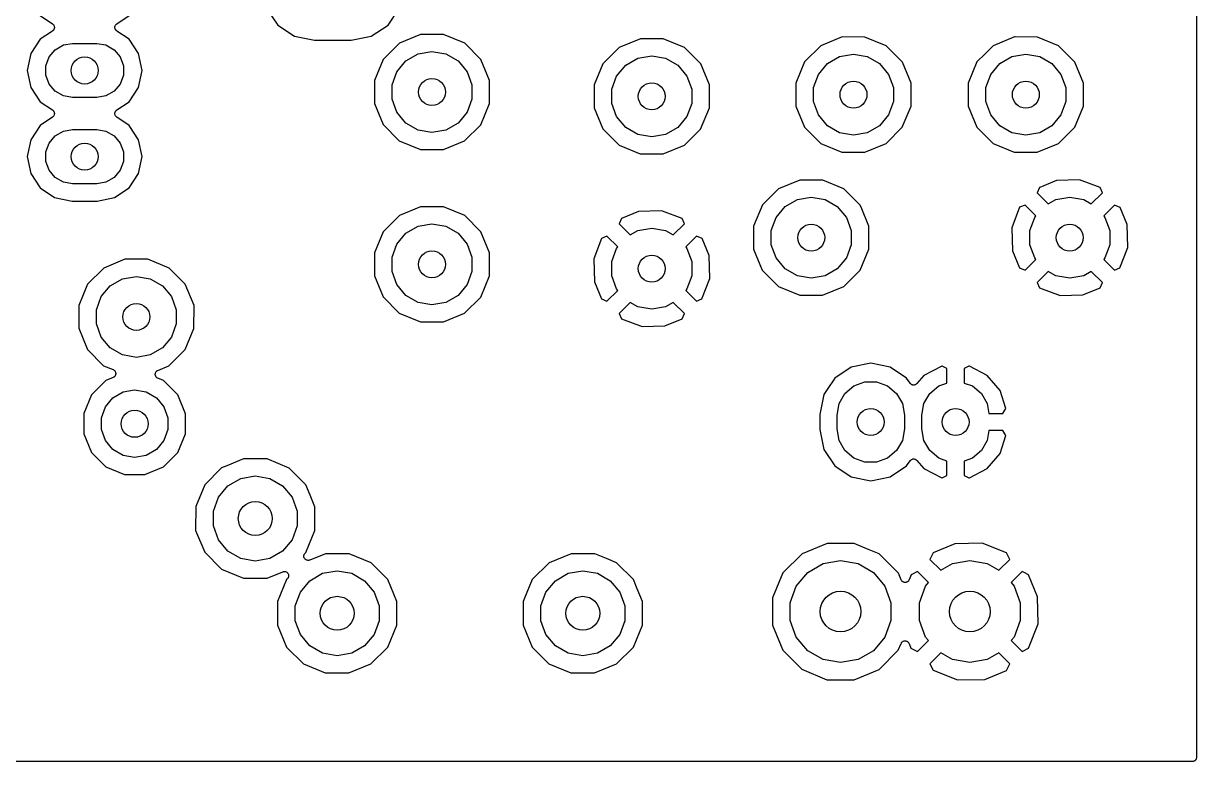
# Model space of a CAD drawing. Extents: x 74 to 224, y -146 to -46.
# Drawn here: x 138.33 to 172.9, y -145.59 to -123.84 of the extents above; entities that cross this region are included whole.
import ezdxf

# ---------------------------------------------------------------- set-up
doc = ezdxf.new("R2010")
doc.units = 0
doc.header["$MEASUREMENT"] = 0
doc.layers.add('BLACK', color=7, linetype='CONTINUOUS')

msp = doc.modelspace()

# ---------------------------------------------------------------- linework, layer by layer
at = {"layer": 'Black'}
for p, q in [((172.899, -97.103), (172.899, -145.467)), ((145.491, -123.391), (145.821, -123.885)), ((149.073, -123.885), (149.403, -123.391)), ((138.824, -123.605), (139.185, -123.846)), ((141.079, -123.846), (141.44, -123.605)), ((139.185, -124.058), (138.824, -124.299)), ((139.185, -123.846), (139.195, -123.856)), ((139.195, -124.048), (139.185, -124.058)), ((139.195, -123.856), (139.206, -123.864)), ((139.206, -124.04), (139.195, -124.048)), ((139.206, -123.864), (139.211, -123.871)), ((139.211, -124.033), (139.206, -124.04)), ((139.211, -123.871), (139.217, -123.877)), ((139.217, -124.027), (139.211, -124.033)), ((139.217, -123.877), (139.223, -123.889)), ((139.223, -124.015), (139.217, -124.027)), ((139.223, -123.889), (139.23, -123.901)), ((139.23, -124.003), (139.223, -124.015)), ((139.23, -123.901), (139.232, -123.909)), ((139.232, -123.995), (139.23, -124.003)), ((139.232, -123.909), (139.236, -123.916)), ((139.236, -123.988), (139.232, -123.995)), ((139.236, -123.916), (139.238, -123.93)), ((139.238, -123.974), (139.236, -123.988)), ((139.238, -123.93), (139.241, -123.944)), ((139.241, -123.96), (139.238, -123.974)), ((139.241, -123.944), (139.24, -123.952)), ((139.24, -123.952), (139.241, -123.96)), ((141.023, -123.944), (141.026, -123.93)), ((141.024, -123.952), (141.023, -123.944)), ((141.023, -123.96), (141.024, -123.952)), ((141.026, -123.974), (141.023, -123.96)), ((141.026, -123.93), (141.027, -123.916)), ((141.027, -123.988), (141.026, -123.974)), ((141.027, -123.916), (141.031, -123.909)), ((141.031, -123.995), (141.027, -123.988)), ((141.031, -123.909), (141.033, -123.901)), ((141.033, -124.003), (141.031, -123.995)), ((141.033, -123.901), (141.041, -123.889)), ((141.041, -124.015), (141.033, -124.003)), ((141.041, -123.889), (141.047, -123.877)), ((141.047, -124.027), (141.041, -124.015)), ((141.047, -123.877), (141.053, -123.871)), ((141.053, -124.033), (141.047, -124.027)), ((141.053, -123.871), (141.058, -123.864)), ((141.058, -124.04), (141.053, -124.033)), ((141.058, -123.864), (141.069, -123.856)), ((141.069, -124.048), (141.058, -124.04)), ((141.069, -123.856), (141.079, -123.846)), ((141.079, -124.058), (141.069, -124.048)), ((141.44, -124.299), (141.079, -124.058)), ((145.821, -123.885), (146.314, -124.215)), ((148.58, -124.215), (149.073, -123.885)), ((138.824, -124.299), (138.541, -124.722)), ((139.504, -124.47), (139.777, -124.422)), ((139.777, -124.422), (140.486, -124.422)), ((140.486, -124.422), (140.76, -124.47)), ((141.723, -124.722), (141.44, -124.299)), ((146.314, -124.215), (146.909, -124.333)), ((146.909, -124.333), (147.985, -124.333)), ((147.985, -124.333), (148.58, -124.215)), ((149.407, -124.416), (148.929, -124.894)), ((150.032, -124.158), (149.407, -124.416)), ((150.707, -124.159), (150.032, -124.158)), ((151.331, -124.418), (150.707, -124.159)), ((151.809, -124.896), (151.331, -124.418)), ((156.509, -124.285), (155.884, -124.543)), ((157.184, -124.286), (156.509, -124.285)), ((157.808, -124.545), (157.184, -124.286)), ((162.452, -124.234), (161.828, -124.492)), ((163.128, -124.235), (162.452, -124.234)), ((163.752, -124.494), (163.128, -124.235)), ((167.532, -124.234), (166.908, -124.492)), ((167.558, -124.234), (167.532, -124.234)), ((168.208, -124.235), (167.558, -124.234)), ((168.832, -124.494), (168.208, -124.235)), ((138.541, -124.722), (138.441, -125.222)), ((139.085, -124.822), (139.263, -124.609)), ((139.263, -124.609), (139.504, -124.47)), ((140.76, -124.47), (141, -124.609)), ((141, -124.609), (141.179, -124.822)), ((141.822, -125.222), (141.723, -124.722)), ((149.6, -124.941), (149.959, -124.734)), ((149.959, -124.734), (150.368, -124.662)), ((150.368, -124.662), (150.777, -124.734)), ((150.777, -124.734), (151.136, -124.941)), ((155.884, -124.543), (155.406, -125.021)), ((156.436, -124.861), (156.845, -124.789)), ((156.845, -124.789), (157.254, -124.861)), ((158.286, -125.023), (157.808, -124.545)), ((161.828, -124.492), (161.349, -124.97)), ((162.38, -124.81), (162.789, -124.738)), ((162.789, -124.738), (163.197, -124.81)), ((164.229, -124.972), (163.752, -124.494)), ((166.668, -124.732), (166.429, -124.97)), ((166.908, -124.492), (166.668, -124.732)), ((167.46, -124.81), (167.869, -124.738)), ((167.869, -124.738), (168.277, -124.81)), ((169.069, -124.731), (168.832, -124.494)), ((169.309, -124.972), (169.069, -124.731)), ((138.99, -125.083), (139.085, -124.822)), ((138.99, -125.361), (138.99, -125.083)), ((141.179, -124.822), (141.274, -125.083)), ((141.274, -125.083), (141.274, -125.361)), ((148.929, -124.894), (148.67, -125.518)), ((149.333, -125.259), (149.6, -124.941)), ((151.136, -124.941), (151.403, -125.259)), ((152.067, -125.521), (151.809, -124.896)), ((155.406, -125.021), (155.147, -125.645)), ((155.81, -125.386), (156.077, -125.068)), ((156.077, -125.068), (156.436, -124.861)), ((157.254, -124.861), (157.613, -125.068)), ((157.613, -125.068), (157.88, -125.386)), ((158.544, -125.648), (158.286, -125.023)), ((161.349, -124.97), (161.09, -125.594)), ((161.754, -125.336), (162.02, -125.018)), ((162.02, -125.018), (162.38, -124.81)), ((163.197, -124.81), (163.557, -125.018)), ((163.557, -125.018), (163.824, -125.336)), ((164.488, -125.597), (164.229, -124.972)), ((166.429, -124.97), (166.17, -125.594)), ((166.834, -125.336), (167.1, -125.018)), ((167.1, -125.018), (167.46, -124.81)), ((168.277, -124.81), (168.637, -125.018)), ((168.637, -125.018), (168.904, -125.336)), ((169.568, -125.597), (169.309, -124.972)), ((138.441, -125.222), (138.541, -125.722)), ((139.085, -125.622), (138.99, -125.361)), ((141.274, -125.361), (141.179, -125.622)), ((141.723, -125.722), (141.822, -125.222)), ((149.191, -125.649), (149.333, -125.259)), ((151.403, -125.259), (151.545, -125.649)), ((155.668, -125.776), (155.81, -125.386)), ((157.88, -125.386), (158.022, -125.776)), ((161.612, -125.726), (161.754, -125.336)), ((163.824, -125.336), (163.966, -125.726)), ((166.692, -125.726), (166.834, -125.336)), ((168.904, -125.336), (169.046, -125.726)), ((138.541, -125.722), (138.824, -126.145)), ((139.263, -125.835), (139.085, -125.622)), ((139.504, -125.974), (139.263, -125.835)), ((141, -125.835), (140.76, -125.974)), ((141.179, -125.622), (141, -125.835)), ((141.44, -126.145), (141.723, -125.722)), ((148.67, -125.518), (148.669, -126.193)), ((149.191, -126.065), (149.191, -125.649)), ((151.545, -125.649), (151.545, -126.065)), ((152.066, -126.196), (152.067, -125.521)), ((155.147, -125.645), (155.146, -126.32)), ((155.668, -126.192), (155.668, -125.776)), ((158.022, -125.776), (158.022, -126.192)), ((158.543, -126.323), (158.544, -125.648)), ((161.09, -125.594), (161.09, -126.27)), ((161.612, -126.141), (161.612, -125.726)), ((163.966, -125.726), (163.966, -126.141)), ((164.487, -126.273), (164.488, -125.597)), ((166.17, -125.594), (166.17, -126.27)), ((166.692, -126.141), (166.692, -125.726)), ((169.046, -125.726), (169.046, -126.141)), ((169.567, -126.273), (169.568, -125.597)), ((138.824, -126.145), (139.185, -126.386)), ((139.777, -126.022), (139.504, -125.974)), ((140.486, -126.022), (139.777, -126.022)), ((140.76, -125.974), (140.486, -126.022)), ((141.079, -126.386), (141.44, -126.145)), ((149.333, -126.455), (149.191, -126.065)), ((151.545, -126.065), (151.403, -126.455)), ((161.754, -126.531), (161.612, -126.141)), ((163.966, -126.141), (163.824, -126.531)), ((166.834, -126.531), (166.692, -126.141)), ((169.046, -126.141), (168.904, -126.531)), ((139.185, -126.386), (139.195, -126.396)), ((139.195, -126.396), (139.206, -126.404)), ((139.206, -126.404), (139.211, -126.411)), ((139.211, -126.411), (139.217, -126.417)), ((139.217, -126.417), (139.223, -126.429)), ((139.223, -126.429), (139.23, -126.441)), ((139.23, -126.441), (139.232, -126.449)), ((139.232, -126.449), (139.236, -126.456)), ((139.236, -126.528), (139.232, -126.535)), ((139.236, -126.456), (139.238, -126.47)), ((139.238, -126.514), (139.236, -126.528)), ((139.238, -126.47), (139.241, -126.484)), ((139.241, -126.5), (139.238, -126.514)), ((139.241, -126.484), (139.24, -126.492)), ((139.24, -126.492), (139.241, -126.5)), ((141.023, -126.484), (141.026, -126.47)), ((141.024, -126.492), (141.023, -126.484)), ((141.023, -126.5), (141.024, -126.492)), ((141.026, -126.514), (141.023, -126.5)), ((141.026, -126.47), (141.027, -126.456)), ((141.027, -126.528), (141.026, -126.514)), ((141.027, -126.456), (141.031, -126.449)), ((141.031, -126.535), (141.027, -126.528)), ((141.031, -126.449), (141.033, -126.441)), ((141.033, -126.441), (141.041, -126.429)), ((141.041, -126.429), (141.047, -126.417)), ((141.047, -126.417), (141.053, -126.411)), ((141.053, -126.411), (141.058, -126.404)), ((141.058, -126.404), (141.069, -126.396)), ((141.069, -126.396), (141.079, -126.386)), ((148.669, -126.193), (148.927, -126.818)), ((149.6, -126.773), (149.333, -126.455)), ((151.403, -126.455), (151.136, -126.773)), ((151.807, -126.82), (152.066, -126.196)), ((155.146, -126.32), (155.404, -126.945)), ((155.81, -126.582), (155.668, -126.192)), ((158.022, -126.192), (157.88, -126.582)), ((158.284, -126.947), (158.543, -126.323)), ((161.09, -126.27), (161.348, -126.894)), ((164.228, -126.897), (164.487, -126.273)), ((166.17, -126.27), (166.428, -126.894)), ((169.308, -126.897), (169.567, -126.273)), ((138.824, -126.839), (138.541, -127.262)), ((139.185, -126.598), (138.824, -126.839)), ((139.195, -126.588), (139.185, -126.598)), ((139.206, -126.58), (139.195, -126.588)), ((139.211, -126.573), (139.206, -126.58)), ((139.217, -126.567), (139.211, -126.573)), ((139.223, -126.555), (139.217, -126.567)), ((139.23, -126.543), (139.223, -126.555)), ((139.232, -126.535), (139.23, -126.543)), ((141.033, -126.543), (141.031, -126.535)), ((141.041, -126.555), (141.033, -126.543)), ((141.047, -126.567), (141.041, -126.555)), ((141.053, -126.573), (141.047, -126.567)), ((141.058, -126.58), (141.053, -126.573)), ((141.069, -126.588), (141.058, -126.58)), ((141.079, -126.598), (141.069, -126.588)), ((141.44, -126.839), (141.079, -126.598)), ((141.723, -127.262), (141.44, -126.839)), ((148.927, -126.818), (149.405, -127.296)), ((149.959, -126.98), (149.6, -126.773)), ((151.136, -126.773), (150.777, -126.98)), ((151.329, -127.298), (151.807, -126.82)), ((156.077, -126.9), (155.81, -126.582)), ((157.88, -126.582), (157.613, -126.9)), ((162.02, -126.849), (161.754, -126.531)), ((162.38, -127.056), (162.02, -126.849)), ((163.557, -126.849), (163.197, -127.056)), ((163.824, -126.531), (163.557, -126.849)), ((167.1, -126.849), (166.834, -126.531)), ((167.46, -127.056), (167.1, -126.849)), ((168.637, -126.849), (168.277, -127.056)), ((168.904, -126.531), (168.637, -126.849)), ((139.085, -127.362), (139.263, -127.149)), ((139.263, -127.149), (139.504, -127.01)), ((139.504, -127.01), (139.777, -126.962)), ((139.777, -126.962), (140.486, -126.962)), ((140.486, -126.962), (140.76, -127.01)), ((140.76, -127.01), (141, -127.149)), ((141, -127.149), (141.179, -127.362)), ((150.368, -127.052), (149.959, -126.98)), ((150.777, -126.98), (150.368, -127.052)), ((155.404, -126.945), (155.882, -127.423)), ((156.436, -127.107), (156.077, -126.9)), ((156.845, -127.179), (156.436, -127.107)), ((157.254, -127.107), (156.845, -127.179)), ((157.613, -126.9), (157.254, -127.107)), ((157.806, -127.425), (158.284, -126.947)), ((161.348, -126.894), (161.825, -127.372)), ((162.789, -127.128), (162.38, -127.056)), ((163.197, -127.056), (162.789, -127.128)), ((163.75, -127.374), (164.228, -126.897)), ((166.428, -126.894), (166.905, -127.372)), ((167.869, -127.128), (167.46, -127.056)), ((168.277, -127.056), (167.869, -127.128)), ((168.83, -127.374), (169.308, -126.897)), ((138.541, -127.262), (138.441, -127.762)), ((138.99, -127.623), (139.085, -127.362)), ((141.179, -127.362), (141.274, -127.623)), ((141.822, -127.762), (141.723, -127.262)), ((149.405, -127.296), (150.029, -127.555)), ((150.029, -127.555), (150.704, -127.556)), ((150.704, -127.556), (151.329, -127.298)), ((155.882, -127.423), (156.506, -127.682)), ((157.181, -127.683), (157.806, -127.425)), ((161.825, -127.372), (162.449, -127.632)), ((163.125, -127.632), (163.75, -127.374)), ((166.905, -127.372), (167.529, -127.632)), ((168.205, -127.632), (168.83, -127.374)), ((138.441, -127.762), (138.541, -128.262)), ((138.99, -127.901), (138.99, -127.623)), ((139.085, -128.162), (138.99, -127.901)), ((141.274, -127.901), (141.179, -128.162)), ((141.274, -127.623), (141.274, -127.901)), ((141.723, -128.262), (141.822, -127.762)), ((156.506, -127.682), (157.181, -127.683)), ((162.449, -127.632), (163.125, -127.632)), ((167.529, -127.632), (168.205, -127.632)), ((139.263, -128.375), (139.085, -128.162)), ((141.179, -128.162), (141, -128.375)), ((138.541, -128.262), (138.824, -128.685)), ((139.504, -128.514), (139.263, -128.375)), ((139.777, -128.562), (139.504, -128.514)), ((140.486, -128.562), (139.777, -128.562)), ((140.76, -128.514), (140.486, -128.562)), ((141, -128.375), (140.76, -128.514)), ((141.44, -128.685), (141.723, -128.262)), ((161.208, -128.451), (160.583, -128.709)), ((161.883, -128.451), (161.208, -128.451)), ((162.507, -128.71), (161.883, -128.451)), ((168.775, -128.462), (168.279, -128.667)), ((169.452, -128.442), (168.775, -128.462)), ((170.057, -128.672), (169.452, -128.442)), ((138.824, -128.685), (139.247, -128.968)), ((141.016, -128.968), (141.44, -128.685)), ((160.583, -128.709), (160.105, -129.186)), ((162.985, -129.189), (162.507, -128.71)), ((168.272, -128.67), (168.204, -128.83)), ((168.204, -128.83), (168.53, -129.156)), ((168.279, -128.667), (168.272, -128.67)), ((168.279, -128.667), (168.279, -128.667)), ((169.798, -129.156), (170.124, -128.83)), ((170.124, -128.83), (170.057, -128.672)), ((139.247, -128.968), (139.759, -129.07)), ((139.759, -129.07), (140.504, -129.07)), ((140.504, -129.07), (141.016, -128.968)), ((150.032, -129.238), (149.407, -129.496)), ((150.707, -129.239), (150.032, -129.238)), ((151.331, -129.498), (150.707, -129.239)), ((160.105, -129.186), (159.846, -129.81)), ((160.509, -129.552), (160.776, -129.234)), ((160.776, -129.234), (161.135, -129.027)), ((161.135, -129.027), (161.544, -128.954)), ((161.544, -128.954), (161.953, -129.027)), ((161.953, -129.027), (162.312, -129.234)), ((162.312, -129.234), (162.579, -129.552)), ((163.033, -129.305), (162.985, -129.189)), ((167.686, -129.256), (167.456, -129.861)), ((167.844, -129.189), (167.686, -129.256)), ((168.165, -129.509), (167.844, -129.189)), ((168.53, -129.156), (168.755, -129.027)), ((168.755, -129.027), (169.164, -128.954)), ((169.164, -128.954), (169.573, -129.027)), ((169.573, -129.027), (169.798, -129.156)), ((170.484, -129.189), (170.163, -129.509)), ((170.644, -129.257), (170.484, -129.189)), ((170.852, -129.761), (170.644, -129.257)), ((149.407, -129.496), (148.929, -129.974)), ((151.809, -129.976), (151.331, -129.498)), ((155.953, -129.584), (155.885, -129.744)), ((156.456, -129.376), (155.953, -129.584)), ((157.133, -129.356), (156.456, -129.376)), ((157.161, -129.367), (157.133, -129.356)), ((157.738, -129.586), (157.161, -129.367)), ((157.161, -129.367), (157.161, -129.367)), ((157.805, -129.744), (157.738, -129.586)), ((160.367, -129.942), (160.509, -129.552)), ((162.579, -129.552), (162.721, -129.942)), ((163.243, -129.813), (163.033, -129.305)), ((167.987, -129.942), (168.129, -129.552)), ((168.129, -129.552), (168.165, -129.509)), ((170.163, -129.509), (170.199, -129.552)), ((170.199, -129.552), (170.341, -129.942)), ((148.929, -129.974), (148.67, -130.598)), ((149.6, -130.021), (149.959, -129.814)), ((149.959, -129.814), (150.368, -129.742)), ((150.368, -129.742), (150.777, -129.814)), ((150.777, -129.814), (151.136, -130.021)), ((152.067, -130.601), (151.809, -129.976)), ((155.885, -129.744), (156.211, -130.071)), ((156.211, -130.071), (156.436, -129.941)), ((156.436, -129.941), (156.845, -129.869)), ((156.845, -129.869), (157.254, -129.941)), ((157.254, -129.941), (157.479, -130.071)), ((157.479, -130.071), (157.805, -129.744)), ((159.846, -129.81), (159.845, -130.486)), ((160.367, -130.357), (160.367, -129.942)), ((162.721, -129.942), (162.721, -130.357)), ((163.242, -130.489), (163.243, -129.813)), ((167.456, -129.861), (167.476, -130.539)), ((167.987, -130.357), (167.987, -129.942)), ((170.341, -129.942), (170.341, -130.357)), ((170.872, -130.438), (170.852, -129.761)), ((149.333, -130.339), (149.6, -130.021)), ((151.136, -130.021), (151.403, -130.339)), ((155.367, -130.171), (155.137, -130.776)), ((155.525, -130.104), (155.367, -130.171)), ((155.846, -130.424), (155.525, -130.104)), ((158.165, -130.104), (157.844, -130.424)), ((158.325, -130.172), (158.165, -130.104)), ((158.533, -130.675), (158.325, -130.172)), ((148.67, -130.598), (148.669, -131.273)), ((149.191, -130.729), (149.333, -130.339)), ((151.403, -130.339), (151.545, -130.729)), ((152.066, -131.276), (152.067, -130.601)), ((155.668, -130.856), (155.81, -130.466)), ((155.81, -130.466), (155.846, -130.424)), ((157.844, -130.424), (157.88, -130.466)), ((157.88, -130.466), (158.022, -130.856)), ((158.553, -131.352), (158.533, -130.675)), ((159.845, -130.486), (160.103, -131.111)), ((160.509, -130.747), (160.367, -130.357)), ((162.721, -130.357), (162.579, -130.747)), ((162.983, -131.113), (163.242, -130.489)), ((167.476, -130.539), (167.684, -131.042)), ((168.129, -130.747), (167.987, -130.357)), ((170.341, -130.357), (170.199, -130.747)), ((170.642, -131.043), (170.872, -130.438)), ((141.319, -130.787), (140.695, -131.046)), ((141.995, -130.788), (141.319, -130.787)), ((142.619, -131.047), (141.995, -130.788)), ((149.191, -131.145), (149.191, -130.729)), ((151.545, -130.729), (151.545, -131.145)), ((155.137, -130.776), (155.157, -131.453)), ((155.668, -131.272), (155.668, -130.856)), ((158.022, -130.856), (158.022, -131.272)), ((160.776, -131.065), (160.509, -130.747)), ((162.579, -130.747), (162.312, -131.065)), ((167.844, -131.11), (168.165, -130.79)), ((168.165, -130.79), (168.129, -130.747)), ((170.199, -130.747), (170.163, -130.79)), ((170.163, -130.79), (170.484, -131.11)), ((140.695, -131.046), (140.217, -131.523)), ((140.888, -131.571), (141.247, -131.363)), ((141.247, -131.363), (141.656, -131.291)), ((141.656, -131.291), (142.065, -131.363)), ((142.065, -131.363), (142.424, -131.571)), ((142.776, -131.205), (142.619, -131.047)), ((143.097, -131.525), (142.776, -131.205)), ((148.669, -131.273), (148.927, -131.898)), ((149.333, -131.535), (149.191, -131.145)), ((151.545, -131.145), (151.403, -131.535)), ((151.807, -131.9), (152.066, -131.276)), ((155.81, -131.662), (155.668, -131.272)), ((158.022, -131.272), (157.88, -131.662)), ((158.323, -131.957), (158.553, -131.352)), ((160.103, -131.111), (160.581, -131.589)), ((161.135, -131.273), (160.776, -131.065)), ((161.544, -131.345), (161.135, -131.273)), ((161.953, -131.273), (161.544, -131.345)), ((162.312, -131.065), (161.953, -131.273)), ((162.505, -131.59), (162.983, -131.113)), ((167.684, -131.042), (167.844, -131.11)), ((168.53, -131.143), (168.204, -131.469)), ((168.755, -131.273), (168.53, -131.143)), ((169.164, -131.345), (168.755, -131.273)), ((169.573, -131.273), (169.164, -131.345)), ((169.798, -131.143), (169.573, -131.273)), ((170.124, -131.469), (169.798, -131.143)), ((170.484, -131.11), (170.642, -131.043)), ((140.217, -131.523), (139.957, -132.147)), ((140.621, -131.889), (140.888, -131.571)), ((142.424, -131.571), (142.691, -131.889)), ((143.355, -132.15), (143.097, -131.525)), ((149.6, -131.853), (149.333, -131.535)), ((151.403, -131.535), (151.136, -131.853)), ((155.157, -131.453), (155.365, -131.956)), ((155.525, -132.024), (155.846, -131.704)), ((155.846, -131.704), (155.81, -131.662)), ((157.88, -131.662), (157.844, -131.704)), ((157.844, -131.704), (158.165, -132.024)), ((160.581, -131.589), (161.205, -131.848)), ((161.88, -131.849), (162.505, -131.59)), ((168.204, -131.469), (168.271, -131.627)), ((168.271, -131.627), (168.876, -131.857)), ((169.553, -131.838), (170.056, -131.629)), ((170.056, -131.629), (170.124, -131.469)), ((140.479, -132.279), (140.621, -131.889)), ((142.691, -131.889), (142.833, -132.279)), ((148.927, -131.898), (149.405, -132.376)), ((149.959, -132.06), (149.6, -131.853)), ((151.136, -131.853), (150.777, -132.06)), ((151.329, -132.378), (151.807, -131.9)), ((155.365, -131.956), (155.525, -132.024)), ((156.211, -132.057), (155.885, -132.384)), ((156.436, -132.187), (156.211, -132.057)), ((157.479, -132.057), (157.254, -132.187)), ((157.805, -132.384), (157.479, -132.057)), ((158.165, -132.024), (158.323, -131.957)), ((161.205, -131.848), (161.88, -131.849)), ((168.876, -131.857), (169.553, -131.838)), ((139.957, -132.147), (139.957, -132.823)), ((140.479, -132.694), (140.479, -132.279)), ((142.833, -132.279), (142.833, -132.694)), ((143.354, -132.826), (143.355, -132.15)), ((149.405, -132.376), (150.029, -132.635)), ((150.368, -132.132), (149.959, -132.06)), ((150.777, -132.06), (150.368, -132.132)), ((150.704, -132.636), (151.329, -132.378)), ((155.885, -132.384), (155.952, -132.542)), ((156.845, -132.259), (156.436, -132.187)), ((157.254, -132.187), (156.845, -132.259)), ((157.737, -132.544), (157.805, -132.384)), ((140.621, -133.084), (140.479, -132.694)), ((142.833, -132.694), (142.691, -133.084)), ((150.029, -132.635), (150.704, -132.636)), ((155.952, -132.542), (156.557, -132.772)), ((157.234, -132.752), (157.737, -132.544)), ((139.957, -132.823), (140.215, -133.447)), ((140.888, -133.402), (140.621, -133.084)), ((142.691, -133.084), (142.424, -133.402)), ((143.095, -133.45), (143.354, -132.826)), ((156.557, -132.772), (157.234, -132.752)), ((141.247, -133.609), (140.888, -133.402)), ((142.424, -133.402), (142.065, -133.609)), ((140.215, -133.447), (140.692, -133.926)), ((141.656, -133.682), (141.247, -133.609)), ((142.065, -133.609), (141.656, -133.682)), ((142.617, -133.927), (143.095, -133.45)), ((140.692, -133.926), (140.97, -134.041)), ((140.97, -134.041), (140.984, -134.05)), ((140.984, -134.05), (140.998, -134.057)), ((140.998, -134.057), (141.002, -134.061)), ((141.002, -134.061), (141.007, -134.064)), ((141.007, -134.064), (141.017, -134.078)), ((141.017, -134.078), (141.028, -134.09)), ((141.028, -134.09), (141.03, -134.095)), ((141.03, -134.095), (141.034, -134.099)), ((141.034, -134.099), (141.039, -134.115)), ((141.039, -134.115), (141.045, -134.131)), ((141.045, -134.131), (141.045, -134.136)), ((142.222, -134.136), (142.227, -134.12)), ((142.227, -134.12), (142.23, -134.116)), ((142.23, -134.116), (142.233, -134.111)), ((142.233, -134.111), (142.244, -134.099)), ((142.244, -134.099), (142.254, -134.085)), ((142.254, -134.085), (142.259, -134.082)), ((142.259, -134.082), (142.262, -134.078)), ((142.262, -134.078), (142.277, -134.071)), ((142.277, -134.071), (142.291, -134.062)), ((142.291, -134.062), (142.617, -133.927)), ((162.723, -133.967), (162.238, -134.292)), ((163.297, -133.853), (162.723, -133.967)), ((163.87, -133.967), (163.297, -133.853)), ((164.356, -134.292), (163.87, -133.967)), ((165.389, -133.94), (164.861, -134.211)), ((165.401, -133.937), (165.389, -133.94)), ((165.543, -134.004), (165.401, -133.937)), ((165.543, -134.435), (165.543, -134.004)), ((166.192, -133.937), (166.051, -134.004)), ((166.051, -134.004), (166.051, -134.435)), ((166.204, -133.94), (166.192, -133.937)), ((166.732, -134.211), (166.204, -133.94)), ((140.756, -134.363), (140.334, -134.785)), ((140.969, -134.275), (140.756, -134.363)), ((140.983, -134.266), (140.969, -134.275)), ((140.998, -134.259), (140.983, -134.266)), ((141.002, -134.255), (140.998, -134.259)), ((141.007, -134.252), (141.002, -134.255)), ((141.017, -134.239), (141.007, -134.252)), ((141.028, -134.226), (141.017, -134.239)), ((141.03, -134.221), (141.028, -134.226)), ((141.034, -134.217), (141.03, -134.221)), ((141.039, -134.201), (141.034, -134.217)), ((141.045, -134.186), (141.039, -134.201)), ((141.045, -134.136), (141.047, -134.142)), ((141.047, -134.175), (141.045, -134.18)), ((141.045, -134.18), (141.045, -134.186)), ((141.047, -134.142), (141.046, -134.158)), ((141.046, -134.158), (141.047, -134.175)), ((142.214, -134.162), (142.215, -134.157)), ((142.214, -134.179), (142.214, -134.162)), ((142.214, -134.196), (142.214, -134.179)), ((142.215, -134.201), (142.214, -134.196)), ((142.215, -134.157), (142.216, -134.152)), ((142.216, -134.207), (142.215, -134.201)), ((142.216, -134.152), (142.222, -134.136)), ((142.222, -134.222), (142.216, -134.207)), ((142.227, -134.238), (142.222, -134.222)), ((142.23, -134.242), (142.227, -134.238)), ((142.232, -134.247), (142.23, -134.242)), ((142.244, -134.26), (142.232, -134.247)), ((142.254, -134.273), (142.244, -134.26)), ((142.258, -134.276), (142.254, -134.273)), ((142.262, -134.28), (142.258, -134.276)), ((142.277, -134.288), (142.262, -134.28)), ((142.291, -134.296), (142.277, -134.288)), ((142.456, -134.365), (142.291, -134.296)), ((142.878, -134.787), (142.456, -134.365)), ((162.238, -134.292), (162.011, -134.631)), ((162.801, -134.523), (163.124, -134.405)), ((163.124, -134.405), (163.469, -134.405)), ((163.469, -134.405), (163.793, -134.523)), ((164.455, -134.441), (164.356, -134.292)), ((164.46, -134.446), (164.455, -134.441)), ((164.463, -134.451), (164.46, -134.446)), ((164.475, -134.461), (164.463, -134.451)), ((164.486, -134.473), (164.475, -134.461)), ((164.492, -134.476), (164.486, -134.473)), ((164.497, -134.48), (164.492, -134.476)), ((164.636, -134.471), (164.624, -134.48)), ((164.648, -134.462), (164.636, -134.471)), ((164.652, -134.456), (164.648, -134.462)), ((164.658, -134.452), (164.652, -134.456)), ((164.861, -134.211), (164.658, -134.452)), ((165.301, -134.523), (165.543, -134.435)), ((166.051, -134.435), (166.293, -134.523)), ((167.11, -134.659), (166.732, -134.211)), ((140.334, -134.785), (140.105, -135.336)), ((140.965, -134.873), (141.264, -134.7)), ((141.264, -134.7), (141.605, -134.64)), ((141.605, -134.64), (141.946, -134.7)), ((141.946, -134.7), (142.245, -134.873)), ((143.105, -135.339), (142.878, -134.787)), ((161.913, -134.778), (161.796, -135.364)), ((162.011, -134.631), (161.913, -134.778)), ((162.011, -134.631), (162.011, -134.631)), ((162.364, -135.043), (162.537, -134.744)), ((162.537, -134.744), (162.801, -134.523)), ((163.793, -134.523), (164.057, -134.744)), ((164.057, -134.744), (164.229, -135.043)), ((164.511, -134.485), (164.497, -134.48)), ((164.525, -134.492), (164.511, -134.485)), ((164.532, -134.493), (164.525, -134.492)), ((164.538, -134.495), (164.532, -134.493)), ((164.554, -134.495), (164.538, -134.495)), ((164.569, -134.497), (164.554, -134.495)), ((164.575, -134.495), (164.569, -134.497)), ((164.582, -134.495), (164.575, -134.495)), ((164.597, -134.49), (164.582, -134.495)), ((164.612, -134.486), (164.597, -134.49)), ((164.617, -134.483), (164.612, -134.486)), ((164.624, -134.48), (164.617, -134.483)), ((164.864, -135.043), (165.037, -134.744)), ((165.037, -134.744), (165.301, -134.523)), ((166.293, -134.523), (166.557, -134.744)), ((166.557, -134.744), (166.729, -135.043)), ((167.279, -135.187), (167.11, -134.659)), ((140.624, -135.463), (140.742, -135.138)), ((140.742, -135.138), (140.965, -134.873)), ((142.245, -134.873), (142.468, -135.138)), ((142.468, -135.138), (142.586, -135.463)), ((162.304, -135.382), (162.364, -135.043)), ((164.229, -135.043), (164.289, -135.382)), ((164.804, -135.382), (164.864, -135.043)), ((166.729, -135.043), (166.78, -135.331)), ((140.105, -135.336), (140.105, -135.933)), ((140.624, -135.809), (140.624, -135.463)), ((142.586, -135.463), (142.586, -135.809)), ((143.105, -135.936), (143.105, -135.339)), ((161.796, -135.364), (161.796, -135.807)), ((162.304, -135.788), (162.304, -135.382)), ((164.289, -135.382), (164.289, -135.788)), ((164.804, -135.788), (164.804, -135.382)), ((166.78, -135.331), (167.195, -135.331)), ((167.195, -135.331), (167.279, -135.187)), ((140.742, -136.134), (140.624, -135.809)), ((142.586, -135.809), (142.468, -136.134)), ((161.796, -135.807), (161.913, -136.393)), ((162.364, -136.128), (162.304, -135.788)), ((164.289, -135.788), (164.229, -136.128)), ((164.864, -136.128), (164.804, -135.788)), ((166.78, -135.839), (166.729, -136.128)), ((167.195, -135.839), (166.78, -135.839)), ((167.279, -135.983), (167.195, -135.839)), ((140.105, -135.933), (140.332, -136.485)), ((140.965, -136.399), (140.742, -136.134)), ((142.468, -136.134), (142.245, -136.399)), ((142.876, -136.487), (143.105, -135.936)), ((162.537, -136.426), (162.364, -136.128)), ((164.229, -136.128), (164.057, -136.426)), ((165.037, -136.426), (164.864, -136.128)), ((166.729, -136.128), (166.557, -136.426)), ((167.11, -136.512), (167.279, -135.983)), ((140.332, -136.485), (140.754, -136.907)), ((141.264, -136.572), (140.965, -136.399)), ((142.245, -136.399), (141.946, -136.572)), ((142.454, -136.909), (142.876, -136.487)), ((161.913, -136.393), (162.238, -136.878)), ((162.801, -136.647), (162.537, -136.426)), ((164.057, -136.426), (163.793, -136.647)), ((165.301, -136.647), (165.037, -136.426)), ((166.557, -136.426), (166.293, -136.647)), ((166.732, -136.959), (167.11, -136.512)), ((141.605, -136.632), (141.264, -136.572)), ((141.946, -136.572), (141.605, -136.632)), ((144.324, -136.874), (144.167, -136.939)), ((144.813, -136.672), (144.324, -136.874)), ((145.512, -136.673), (144.813, -136.672)), ((146.158, -136.941), (145.512, -136.673)), ((162.238, -136.878), (162.723, -137.203)), ((163.124, -136.765), (162.801, -136.647)), ((163.469, -136.765), (163.124, -136.765)), ((163.793, -136.647), (163.469, -136.765)), ((163.87, -137.203), (164.356, -136.878)), ((164.356, -136.878), (164.455, -136.73)), ((164.455, -136.73), (164.46, -136.725)), ((164.46, -136.725), (164.463, -136.719)), ((164.463, -136.719), (164.475, -136.709)), ((164.475, -136.709), (164.486, -136.698)), ((164.486, -136.698), (164.492, -136.695)), ((164.492, -136.695), (164.497, -136.691)), ((164.497, -136.691), (164.511, -136.685)), ((164.511, -136.685), (164.525, -136.678)), ((164.525, -136.678), (164.532, -136.678)), ((164.532, -136.678), (164.538, -136.675)), ((164.538, -136.675), (164.554, -136.675)), ((164.554, -136.675), (164.569, -136.674)), ((164.569, -136.674), (164.575, -136.675)), ((164.575, -136.675), (164.582, -136.675)), ((164.582, -136.675), (164.597, -136.68)), ((164.597, -136.68), (164.612, -136.684)), ((164.612, -136.684), (164.617, -136.688)), ((164.617, -136.688), (164.624, -136.69)), ((164.624, -136.69), (164.636, -136.7)), ((164.636, -136.7), (164.648, -136.708)), ((164.648, -136.708), (164.652, -136.714)), ((164.652, -136.714), (164.658, -136.718)), ((164.658, -136.718), (164.861, -136.959)), ((165.543, -136.736), (165.301, -136.647)), ((165.543, -137.166), (165.543, -136.736)), ((166.293, -136.647), (166.051, -136.736)), ((166.051, -136.736), (166.051, -137.166)), ((140.754, -136.907), (141.305, -137.136)), ((141.305, -137.136), (141.902, -137.136)), ((141.902, -137.136), (142.454, -136.909)), ((144.167, -136.939), (143.672, -137.433)), ((144.732, -137.251), (145.161, -137.176)), ((145.161, -137.176), (145.59, -137.251)), ((146.652, -137.436), (146.158, -136.941)), ((162.723, -137.203), (163.297, -137.317)), ((163.297, -137.317), (163.87, -137.203)), ((164.861, -136.959), (165.389, -137.231)), ((165.389, -137.231), (165.401, -137.233)), ((165.401, -137.233), (165.543, -137.166)), ((166.051, -137.166), (166.192, -137.233)), ((166.192, -137.233), (166.204, -137.231)), ((166.204, -137.231), (166.732, -136.959)), ((143.672, -137.433), (143.404, -138.079)), ((144.075, -137.803), (144.355, -137.469)), ((144.355, -137.469), (144.732, -137.251)), ((145.59, -137.251), (145.967, -137.469)), ((145.967, -137.469), (146.247, -137.803)), ((146.779, -137.744), (146.652, -137.436)), ((143.926, -138.212), (144.075, -137.803)), ((146.247, -137.803), (146.396, -138.212)), ((146.919, -138.082), (146.779, -137.744)), ((143.404, -138.079), (143.403, -138.778)), ((143.926, -138.648), (143.926, -138.212)), ((146.396, -138.212), (146.396, -138.648)), ((146.918, -138.781), (146.919, -138.082)), ((143.403, -138.778), (143.67, -139.424)), ((144.075, -139.057), (143.926, -138.648)), ((146.396, -138.648), (146.247, -139.057)), ((146.65, -139.427), (146.918, -138.781)), ((144.355, -139.391), (144.075, -139.057)), ((146.247, -139.057), (145.967, -139.391)), ((162.01, -139.165), (161.272, -139.47)), ((162.809, -139.166), (162.01, -139.165)), ((163.248, -139.348), (162.809, -139.166)), ((165.779, -139.173), (165.135, -139.44)), ((166.178, -139.166), (165.779, -139.173)), ((166.579, -139.158), (166.178, -139.166)), ((166.178, -139.166), (166.178, -139.166)), ((167.3, -139.441), (166.579, -139.158)), ((143.67, -139.424), (144.164, -139.919)), ((144.732, -139.609), (144.355, -139.391)), ((145.161, -139.684), (144.732, -139.609)), ((145.59, -139.609), (145.161, -139.684)), ((145.967, -139.391), (145.59, -139.609)), ((146.592, -139.527), (146.593, -139.524)), ((146.594, -139.546), (146.592, -139.527)), ((146.593, -139.522), (146.598, -139.503)), ((146.593, -139.524), (146.593, -139.522)), ((146.594, -139.566), (146.594, -139.546)), ((146.596, -139.568), (146.594, -139.566)), ((146.596, -139.571), (146.596, -139.568)), ((146.604, -139.589), (146.596, -139.571)), ((146.598, -139.503), (146.603, -139.485)), ((146.603, -139.485), (146.605, -139.482)), ((146.611, -139.606), (146.604, -139.589)), ((146.605, -139.482), (146.606, -139.48)), ((146.606, -139.48), (146.618, -139.464)), ((146.613, -139.608), (146.611, -139.606)), ((146.614, -139.611), (146.613, -139.608)), ((146.628, -139.625), (146.614, -139.611)), ((146.618, -139.464), (146.629, -139.448)), ((146.641, -139.639), (146.628, -139.625)), ((146.629, -139.448), (146.65, -139.427)), ((146.644, -139.64), (146.641, -139.639)), ((146.646, -139.642), (146.644, -139.64)), ((146.663, -139.65), (146.646, -139.642)), ((146.68, -139.659), (146.663, -139.65)), ((146.683, -139.66), (146.68, -139.659)), ((146.685, -139.661), (146.683, -139.66)), ((146.705, -139.663), (146.685, -139.661)), ((146.724, -139.665), (146.705, -139.663)), ((146.748, -139.66), (146.729, -139.665)), ((146.767, -139.656), (146.748, -139.66)), ((147.226, -139.466), (146.767, -139.656)), ((147.925, -139.467), (147.226, -139.466)), ((148.571, -139.735), (147.925, -139.467)), ((154.465, -139.466), (153.819, -139.733)), ((155.164, -139.467), (154.465, -139.466)), ((155.506, -139.609), (155.164, -139.467)), ((155.81, -139.735), (155.506, -139.609)), ((161.272, -139.47), (160.706, -140.034)), ((163.546, -139.472), (163.248, -139.348)), ((164.111, -140.037), (163.546, -139.472)), ((165.135, -139.44), (165.038, -139.634)), ((165.038, -139.634), (165.36, -139.956)), ((167.075, -139.956), (167.397, -139.634)), ((167.397, -139.634), (167.3, -139.441)), ((144.164, -139.919), (144.81, -140.187)), ((145.509, -140.188), (145.968, -139.998)), ((145.968, -139.998), (145.987, -139.994)), ((145.987, -139.994), (146.006, -139.989)), ((146.006, -139.989), (146.008, -139.989)), ((146.008, -139.989), (146.011, -139.989)), ((146.011, -139.989), (146.03, -139.991)), ((146.03, -139.991), (146.05, -139.993)), ((146.05, -139.993), (146.052, -139.994)), ((146.052, -139.994), (146.055, -139.995)), ((146.055, -139.995), (146.072, -140.004)), ((146.072, -140.004), (146.089, -140.012)), ((146.727, -139.665), (146.724, -139.665)), ((146.729, -139.665), (146.727, -139.665)), ((147.145, -140.045), (147.574, -139.97)), ((147.574, -139.97), (148.003, -140.045)), ((149.065, -140.23), (148.571, -139.735)), ((153.819, -139.733), (153.324, -140.227)), ((154.384, -140.045), (154.813, -139.97)), ((154.813, -139.97), (155.242, -140.045)), ((156.304, -140.23), (155.81, -139.735)), ((161.44, -140.02), (161.893, -139.758)), ((161.893, -139.758), (162.408, -139.668)), ((162.408, -139.668), (162.923, -139.758)), ((162.923, -139.758), (163.375, -140.02)), ((164.679, -139.994), (164.485, -140.09)), ((165.001, -140.316), (164.679, -139.994)), ((165.36, -139.956), (165.703, -139.758)), ((165.703, -139.758), (166.218, -139.668)), ((166.218, -139.668), (166.733, -139.758)), ((166.733, -139.758), (167.075, -139.956)), ((167.756, -139.994), (167.434, -140.316)), ((167.817, -140.024), (167.756, -139.994)), ((144.81, -140.187), (145.509, -140.188)), ((146.085, -140.227), (145.817, -140.873)), ((146.106, -140.206), (146.085, -140.227)), ((146.089, -140.012), (146.091, -140.014)), ((146.091, -140.014), (146.094, -140.015)), ((146.094, -140.015), (146.107, -140.029)), ((146.117, -140.19), (146.106, -140.206)), ((146.107, -140.029), (146.121, -140.043)), ((146.129, -140.174), (146.117, -140.19)), ((146.121, -140.043), (146.122, -140.046)), ((146.122, -140.046), (146.124, -140.048)), ((146.124, -140.048), (146.131, -140.065)), ((146.13, -140.172), (146.129, -140.174)), ((146.132, -140.169), (146.13, -140.172)), ((146.131, -140.065), (146.139, -140.083)), ((146.137, -140.151), (146.132, -140.169)), ((146.142, -140.132), (146.137, -140.151)), ((146.139, -140.083), (146.139, -140.086)), ((146.139, -140.086), (146.141, -140.088)), ((146.141, -140.088), (146.141, -140.108)), ((146.141, -140.108), (146.143, -140.127)), ((146.143, -140.127), (146.142, -140.13)), ((146.142, -140.13), (146.142, -140.132)), ((146.488, -140.597), (146.768, -140.263)), ((146.768, -140.263), (147.145, -140.045)), ((148.003, -140.045), (148.38, -140.263)), ((148.38, -140.263), (148.66, -140.597)), ((149.332, -140.876), (149.065, -140.23)), ((153.324, -140.227), (153.094, -140.782)), ((153.727, -140.597), (154.007, -140.263)), ((154.007, -140.263), (154.384, -140.045)), ((155.242, -140.045), (155.619, -140.263)), ((155.619, -140.263), (155.899, -140.597)), ((156.418, -140.505), (156.304, -140.23)), ((160.706, -140.034), (160.4, -140.772)), ((161.104, -140.42), (161.44, -140.02)), ((163.375, -140.02), (163.711, -140.42)), ((164.193, -140.237), (164.111, -140.037)), ((164.203, -140.252), (164.193, -140.237)), ((164.211, -140.268), (164.203, -140.252)), ((164.215, -140.27), (164.211, -140.268)), ((164.217, -140.274), (164.215, -140.27)), ((164.231, -140.285), (164.217, -140.274)), ((164.244, -140.297), (164.231, -140.285)), ((164.248, -140.298), (164.244, -140.297)), ((164.252, -140.301), (164.248, -140.298)), ((164.269, -140.306), (164.252, -140.301)), ((164.285, -140.313), (164.269, -140.306)), ((164.29, -140.313), (164.285, -140.313)), ((164.294, -140.314), (164.29, -140.313)), ((164.312, -140.314), (164.294, -140.314)), ((164.33, -140.314), (164.312, -140.314)), ((164.334, -140.313), (164.33, -140.314)), ((164.338, -140.312), (164.334, -140.313)), ((164.354, -140.306), (164.338, -140.312)), ((164.371, -140.3), (164.354, -140.306)), ((164.375, -140.297), (164.371, -140.3)), ((164.379, -140.296), (164.375, -140.297)), ((164.392, -140.284), (164.379, -140.296)), ((164.406, -140.272), (164.392, -140.284)), ((164.408, -140.269), (164.406, -140.272)), ((164.411, -140.266), (164.408, -140.269)), ((164.42, -140.25), (164.411, -140.266)), ((164.429, -140.235), (164.42, -140.25)), ((164.485, -140.09), (164.429, -140.235)), ((164.914, -140.42), (165.001, -140.316)), ((167.434, -140.316), (167.521, -140.42)), ((167.951, -140.091), (167.817, -140.024)), ((168.217, -140.734), (167.951, -140.091)), ((146.339, -141.006), (146.488, -140.597)), ((148.66, -140.597), (148.809, -141.006)), ((153.578, -141.006), (153.727, -140.597)), ((155.899, -140.597), (156.048, -141.006)), ((156.571, -140.876), (156.418, -140.505)), ((160.925, -140.912), (161.104, -140.42)), ((163.711, -140.42), (163.89, -140.912)), ((164.735, -140.912), (164.914, -140.42)), ((167.521, -140.42), (167.7, -140.912)), ((145.817, -140.873), (145.816, -141.572)), ((146.339, -141.442), (146.339, -141.006)), ((148.809, -141.006), (148.809, -141.442)), ((149.331, -141.575), (149.332, -140.876)), ((153.056, -140.873), (153.055, -141.572)), ((153.094, -140.782), (153.056, -140.873)), ((153.578, -141.442), (153.578, -141.006)), ((156.048, -141.006), (156.048, -141.442)), ((156.57, -141.575), (156.571, -140.876)), ((160.4, -140.772), (160.399, -141.571)), ((160.925, -141.435), (160.925, -140.912)), ((163.89, -140.912), (163.89, -141.435)), ((164.735, -141.435), (164.735, -140.912)), ((167.7, -140.912), (167.7, -141.435)), ((168.233, -141.534), (168.217, -140.734)), ((145.816, -141.572), (146.083, -142.218)), ((146.488, -141.851), (146.339, -141.442)), ((148.809, -141.442), (148.66, -141.851)), ((149.063, -142.221), (149.331, -141.575)), ((153.055, -141.572), (153.322, -142.218)), ((153.727, -141.851), (153.578, -141.442)), ((156.048, -141.442), (155.899, -141.851)), ((156.302, -142.221), (156.57, -141.575)), ((160.399, -141.571), (160.704, -142.309)), ((161.104, -141.926), (160.925, -141.435)), ((163.89, -141.435), (163.711, -141.926)), ((164.914, -141.926), (164.735, -141.435)), ((167.7, -141.435), (167.521, -141.926)), ((167.95, -142.256), (168.233, -141.534)), ((146.768, -142.185), (146.488, -141.851)), ((148.66, -141.851), (148.38, -142.185)), ((154.007, -142.185), (153.727, -141.851)), ((155.899, -141.851), (155.619, -142.185)), ((161.44, -142.327), (161.104, -141.926)), ((163.711, -141.926), (163.375, -142.327)), ((164.208, -142.085), (164.212, -142.082)), ((164.212, -142.082), (164.215, -142.077)), ((164.215, -142.077), (164.228, -142.067)), ((164.228, -142.067), (164.24, -142.056)), ((164.24, -142.056), (164.245, -142.053)), ((164.245, -142.053), (164.25, -142.05)), ((164.25, -142.05), (164.266, -142.045)), ((164.266, -142.045), (164.281, -142.039)), ((164.281, -142.039), (164.286, -142.038)), ((164.286, -142.038), (164.292, -142.037)), ((164.292, -142.037), (164.308, -142.037)), ((164.308, -142.037), (164.325, -142.037)), ((164.325, -142.037), (164.33, -142.038)), ((164.33, -142.038), (164.336, -142.039)), ((164.336, -142.039), (164.351, -142.045)), ((164.351, -142.045), (164.367, -142.05)), ((164.367, -142.05), (164.371, -142.053)), ((164.371, -142.053), (164.377, -142.056)), ((164.377, -142.056), (164.389, -142.067)), ((164.389, -142.067), (164.402, -142.077)), ((164.402, -142.077), (164.405, -142.082)), ((164.405, -142.082), (164.409, -142.085)), ((164.679, -142.353), (165.001, -142.03)), ((165.001, -142.03), (164.914, -141.926)), ((167.521, -141.926), (167.434, -142.03)), ((167.434, -142.03), (167.756, -142.353)), ((146.083, -142.218), (146.577, -142.713)), ((147.145, -142.403), (146.768, -142.185)), ((147.574, -142.478), (147.145, -142.403)), ((148.003, -142.403), (147.574, -142.478)), ((148.38, -142.185), (148.003, -142.403)), ((148.568, -142.715), (149.063, -142.221)), ((153.322, -142.218), (153.816, -142.713)), ((154.384, -142.403), (154.007, -142.185)), ((154.813, -142.478), (154.384, -142.403)), ((155.242, -142.403), (154.813, -142.478)), ((155.619, -142.185), (155.242, -142.403)), ((155.807, -142.715), (156.302, -142.221)), ((160.704, -142.309), (161.269, -142.874)), ((161.893, -142.588), (161.44, -142.327)), ((163.375, -142.327), (162.923, -142.588)), ((163.543, -142.876), (164.109, -142.312)), ((164.109, -142.312), (164.191, -142.114)), ((164.191, -142.114), (164.2, -142.1)), ((164.2, -142.1), (164.208, -142.085)), ((164.409, -142.085), (164.417, -142.1)), ((164.417, -142.1), (164.426, -142.114)), ((164.426, -142.114), (164.484, -142.255)), ((164.484, -142.255), (164.679, -142.353)), ((165.36, -142.39), (165.038, -142.712)), ((165.703, -142.588), (165.36, -142.39)), ((167.075, -142.39), (166.733, -142.588)), ((167.397, -142.712), (167.075, -142.39)), ((167.756, -142.353), (167.95, -142.256)), ((146.577, -142.713), (147.223, -142.981)), ((147.922, -142.982), (148.568, -142.715)), ((153.816, -142.713), (154.462, -142.981)), ((155.161, -142.982), (155.807, -142.715)), ((162.408, -142.679), (161.893, -142.588)), ((162.923, -142.588), (162.408, -142.679)), ((165.038, -142.712), (165.135, -142.905)), ((166.218, -142.679), (165.703, -142.588)), ((166.733, -142.588), (166.218, -142.679)), ((167.3, -142.907), (167.397, -142.712)), ((147.223, -142.981), (147.922, -142.982)), ((154.462, -142.981), (155.161, -142.982)), ((161.269, -142.874), (162.006, -143.181)), ((162.805, -143.181), (163.543, -142.876)), ((165.135, -142.905), (165.857, -143.188)), ((166.657, -143.173), (167.3, -142.907)), ((162.006, -143.181), (162.805, -143.181)), ((165.857, -143.188), (166.657, -143.173)), ((172.875, -145.539), (172.869, -145.549)), ((172.882, -145.53), (172.875, -145.539)), ((172.886, -145.52), (172.882, -145.53)), ((172.891, -145.51), (172.886, -145.52)), ((172.893, -145.499), (172.891, -145.51)), ((172.897, -145.489), (172.893, -145.499)), ((172.899, -145.467), (172.897, -145.478)), ((172.897, -145.478), (172.897, -145.489)), ((139.747, -145.594), (136.847, -145.594)), ((141.927, -145.594), (139.747, -145.594)), ((147.947, -145.594), (141.927, -145.594)), ((150.73, -145.594), (147.947, -145.594)), ((155.186, -145.594), (150.73, -145.594)), ((158.135, -145.594), (155.186, -145.594)), ((162.83, -145.594), (158.135, -145.594)), ((165.834, -145.594), (162.83, -145.594)), ((167.731, -145.594), (165.834, -145.594)), ((168.854, -145.594), (167.731, -145.594)), ((170.454, -145.594), (168.854, -145.594)), ((172.772, -145.594), (170.454, -145.594)), ((172.783, -145.592), (172.772, -145.594)), ((172.794, -145.592), (172.783, -145.592)), ((172.804, -145.588), (172.794, -145.592)), ((172.815, -145.586), (172.804, -145.588)), ((172.825, -145.581), (172.815, -145.586)), ((172.835, -145.577), (172.825, -145.581)), ((172.844, -145.57), (172.835, -145.577)), ((172.854, -145.564), (172.844, -145.57)), ((172.861, -145.556), (172.854, -145.564)), ((172.869, -145.549), (172.861, -145.556))]:
    msp.add_line(p, q, dxfattribs=at)
for centre, radius in [((140.132, -125.222), 0.4), ((150.368, -125.857), 0.3969), ((156.845, -125.984), 0.3969), ((162.789, -125.933), 0.3969), ((167.869, -125.933), 0.3969), ((140.132, -127.762), 0.4), ((161.544, -130.15), 0.3969), ((169.164, -130.15), 0.3969), ((150.368, -130.937), 0.3969), ((156.845, -131.064), 0.3969), ((141.656, -132.486), 0.3969), ((141.605, -135.636), 0.4001), ((163.297, -135.585), 0.3969), ((165.797, -135.585), 0.3969), ((145.161, -138.43), 0.5004), ((162.408, -141.173), 0.5994), ((166.218, -141.173), 0.5994), ((147.574, -141.224), 0.5004), ((154.813, -141.224), 0.5004)]:
    msp.add_circle(centre, radius, dxfattribs=at)

doc.saveas('drawing.dxf')
